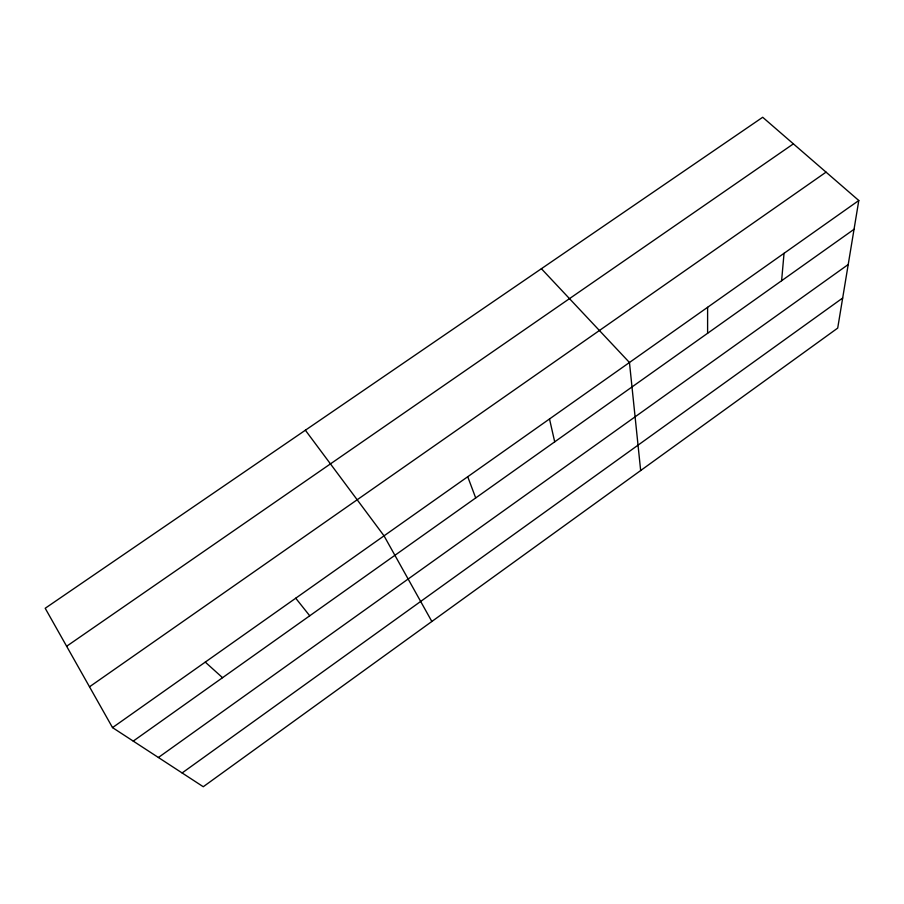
<?xml version="1.0" encoding="UTF-8"?>
<svg xmlns="http://www.w3.org/2000/svg" width="904" height="904" viewBox="0 0 904 904"><rect width="100%" height="100%" fill="white"/><g stroke="black" fill="none" stroke-linecap="round" stroke-linejoin="round"><path stroke-width="1.36" d="M707.606 333.282L707.606 307.303M781.61 280.737L784.039 253.312M858.8 200.507L837.703 328.096L203.264 786.729L112.525 727.607L45.2 608.268L762.693 117.271L858.8 200.507L112.525 727.607M182.122 772.954L842.675 298.026M158.403 757.495L848.212 264.533M133.25 741.099L854.043 229.3M89.507 686.803L826.053 172.144M66.636 646.258L793.396 143.86M205.264 662.112L222.542 677.695M541.394 268.714L629.455 362.504L640.665 470.543M295.732 598.211L309.733 615.782M305.382 430.225L384.031 535.835L431.852 621.489M467.73 476.724L475.696 497.946M549.508 418.959L554.706 441.841"/></g></svg>
